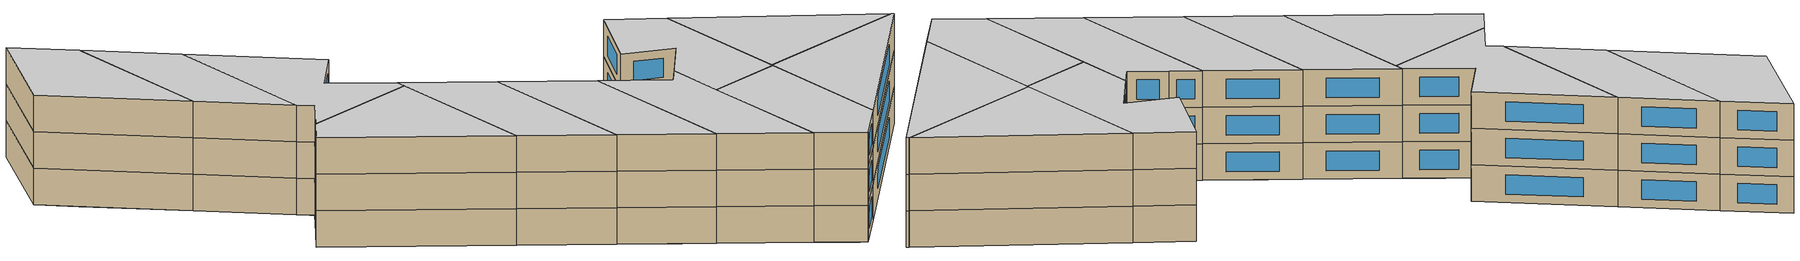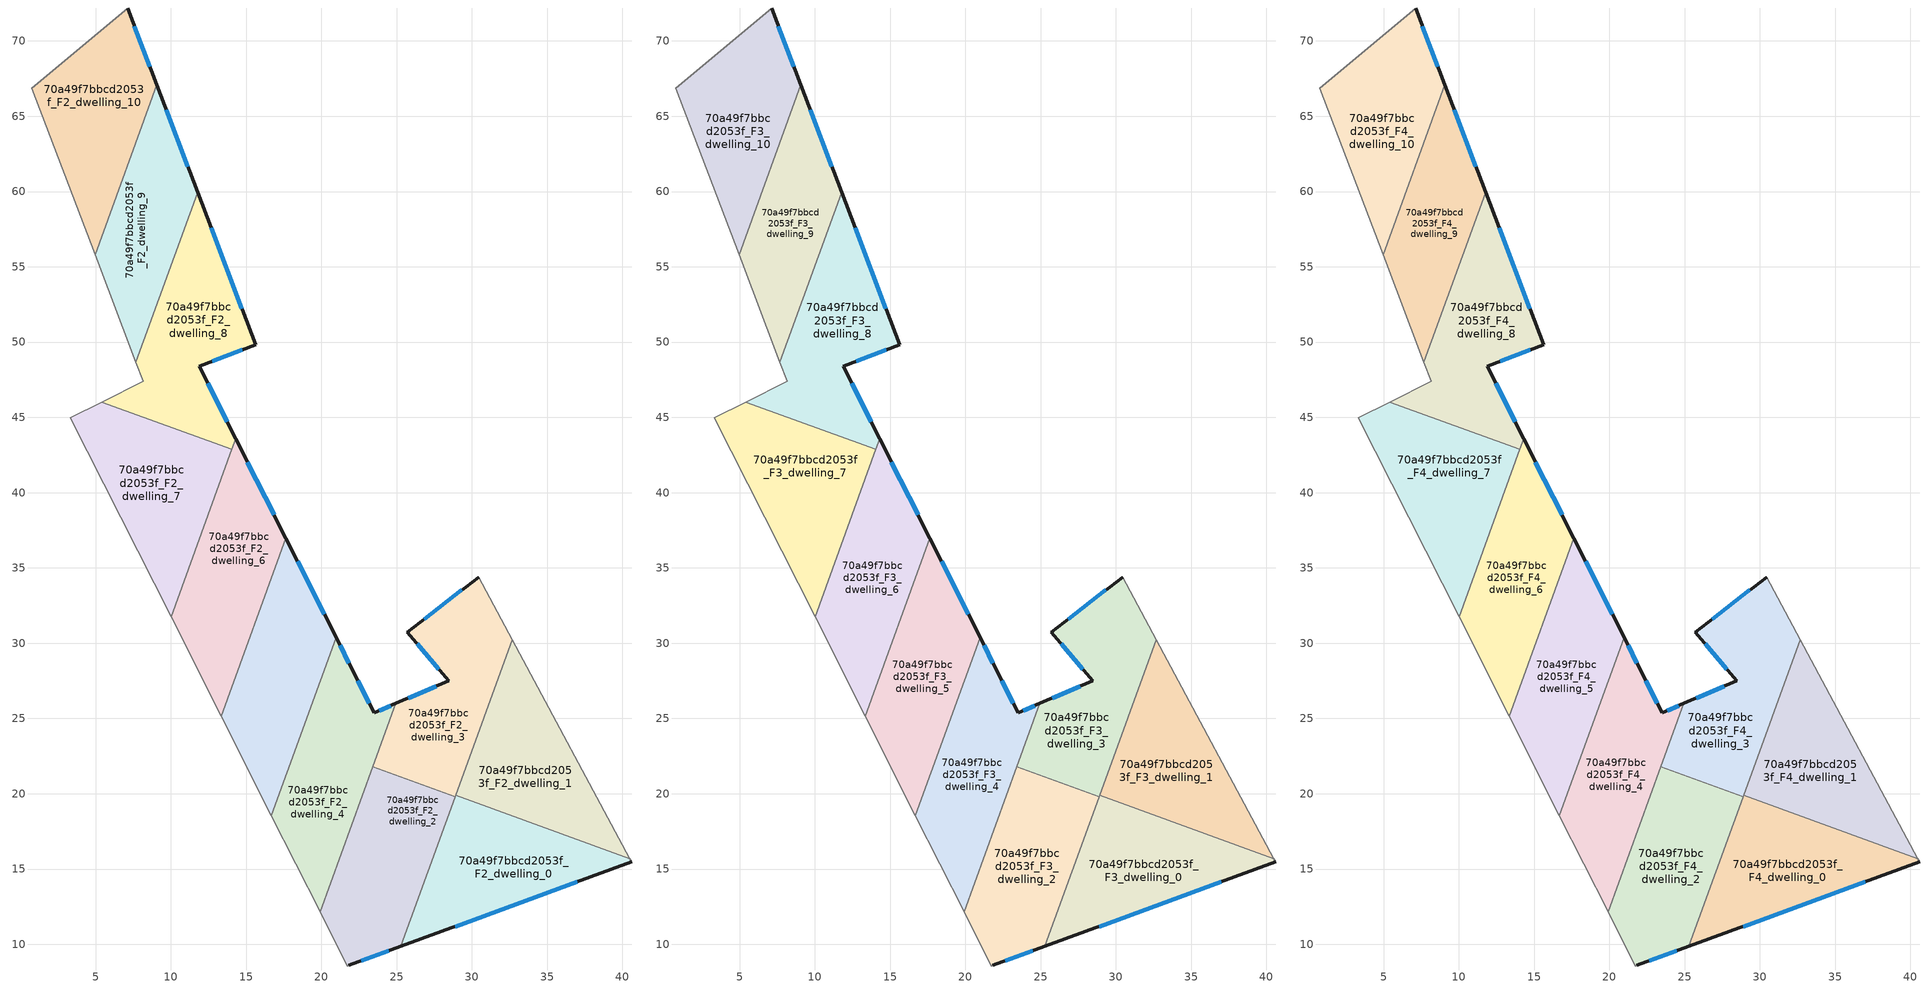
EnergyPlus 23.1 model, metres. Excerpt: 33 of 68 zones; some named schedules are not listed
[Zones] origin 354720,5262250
70a49f7bbcd2053f_F2_dwelling_0
 floor to 70a49f7bbcd2053f_F1_dwelling_0 (EU_floor_Construction): 40.5,15.69 40.61,15.47 27.36,10.62 29.48,19.61 30.15,19.45 z6
 floor to 70a49f7bbcd2053f_F1_dwelling_2 (EU_floor_Construction): 29.5,19.69 27.36,10.62 25.28,9.86 28.89,19.8 28.92,19.9 z6
 floor to 70a49f7bbcd2053f_F1_dwelling_1 (EU_floor_Construction): 30.15,19.45 29.48,19.61 29.5,19.69 z6
 wall outside (EU_wall_Construction): 25.28,9.86 40.61,15.47 z6:9
 wall adiabatic (EU_wall_Construction): 40.61,15.47 40.5,15.69 z6:9
 wall to 70a49f7bbcd2053f_F2_dwelling_1 (EU_wall_Construction): 40.5,15.69 28.92,19.9 z6:9
 wall to 70a49f7bbcd2053f_F2_dwelling_2 (EU_wall_Construction): 28.89,19.8 25.28,9.86 z6:9
 wall to 70a49f7bbcd2053f_F2_dwelling_3 (EU_wall_Construction): 28.92,19.9 28.89,19.8 z6:9
 window (EU_Window_Construction): 28.88,11.17 37.01,14.15 z6.7:8.3
70a49f7bbcd2053f_F2_dwelling_1
 floor to 70a49f7bbcd2053f_F1_dwelling_1 (EU_floor_Construction): 32.68,30.24 39.68,17.2 30.15,19.45 29.5,19.69 30.7,24.79 z6
 floor to 70a49f7bbcd2053f_F1_dwelling_0 (EU_floor_Construction): 39.68,17.2 40.5,15.69 30.15,19.45 z6
 floor to 70a49f7bbcd2053f_F1_dwelling_3 (EU_floor_Construction): 30.7,24.79 29.62,20.2 29.08,20.33 z6
 floor to 70a49f7bbcd2053f_F1_dwelling_2 (EU_floor_Construction): 29.62,20.2 29.5,19.69 28.92,19.9 29.08,20.33 z6
 wall adiabatic (EU_wall_Construction): 40.5,15.69 32.68,30.24 z6:9
 wall to 70a49f7bbcd2053f_F2_dwelling_3 (EU_wall_Construction): 32.68,30.24 28.92,19.9 z6:9
70a49f7bbcd2053f_F2_dwelling_10
 floor to 70a49f7bbcd2053f_F1_dwelling_11 (EU_floor_Construction): 7.13,72.19 9.07,67.1 7.39,62.48 1.95,63.76 0.77,66.87 z6
 floor to 70a49f7bbcd2053f_F1_dwelling_10 (EU_floor_Construction): 7.39,62.48 4.97,55.8 1.95,63.76 z6
 wall outside (EU_wall_Construction): 9.07,67.1 7.13,72.19 z6:9
 wall to 70a49f7bbcd2053f_F2_dwelling_9 (EU_wall_Construction): 4.97,55.8 9.07,67.1 z6:9
 wall adiabatic (EU_wall_Construction): 7.13,72.19 0.77,66.87 4.97,55.8 z6:9
 window (EU_Window_Construction): 8.61,68.29 7.59,71 z6.7:8.3
70a49f7bbcd2053f_F2_dwelling_2
 floor to 70a49f7bbcd2053f_F1_dwelling_2 (EU_floor_Construction): 28.89,19.8 25.28,9.86 21.83,8.59 21.73,8.56 21.46,9.08 24.38,21.44 24.39,21.44 z6
 floor to 70a49f7bbcd2053f_F1_dwelling_4 (EU_floor_Construction): 24.29,21.09 21.46,9.08 19.91,12.15 23.25,21.33 z6
 floor to 70a49f7bbcd2053f_F1_dwelling_5 (EU_floor_Construction): 24.38,21.44 24.29,21.09 23.25,21.33 23.41,21.79 z6
 wall outside (EU_wall_Construction): 21.83,8.59 25.28,9.86 z6:9
 wall adiabatic (EU_wall_Construction): 19.91,12.15 21.73,8.56 21.83,8.59 z6:9
 wall to 70a49f7bbcd2053f_F2_dwelling_3 (EU_wall_Construction): 28.89,19.8 23.41,21.79 z6:9
 wall to 70a49f7bbcd2053f_F2_dwelling_4 (EU_wall_Construction): 23.41,21.79 19.91,12.15 z6:9
 window (EU_Window_Construction): 22.64,8.89 24.47,9.56 z6.7:8.3
70a49f7bbcd2053f_F2_dwelling_3
 floor to 70a49f7bbcd2053f_F1_dwelling_3 (EU_floor_Construction): 30.45,34.39 32.2,31.14 30.7,24.79 29.08,20.33 24.39,21.44 24.38,21.44 25.51,26.24 28.45,27.5 25.72,30.73 z6
 floor to 70a49f7bbcd2053f_F1_dwelling_5 (EU_floor_Construction): 25.51,26.24 24.38,21.44 23.41,21.79 24.94,25.99 z6
 floor to 70a49f7bbcd2053f_F1_dwelling_2 (EU_floor_Construction): 29.08,20.33 28.92,19.9 28.89,19.8 24.39,21.44 z6
 floor adiabatic (EU_floor_Construction): 32.2,31.14 32.68,30.24 28.89,19.8 28.92,19.9 30.7,24.79 z6
 wall outside (EU_wall_Construction): 30.45,34.39 25.72,30.73 28.45,27.5 24.94,25.99 z6:9
 wall adiabatic (EU_wall_Construction): 32.68,30.24 30.45,34.39 z6:9
 wall to 70a49f7bbcd2053f_F2_dwelling_4 (EU_wall_Construction): 24.94,25.99 23.42,21.79 z6:9
 window (EU_Window_Construction): 27.62,27.15 25.76,26.35 / 26.36,29.97 27.81,28.26 / 29.34,33.53 26.83,31.59 z6.7:8.3
70a49f7bbcd2053f_F2_dwelling_4
 floor to 70a49f7bbcd2053f_F1_dwelling_4 (EU_floor_Construction): 23.25,21.33 19.91,12.15 16.68,18.55 18.13,22.54 z6
 floor to 70a49f7bbcd2053f_F1_dwelling_5 (EU_floor_Construction): 22.1,28.16 23.5,25.37 24.94,25.99 23.25,21.33 18.13,22.54 20.98,30.38 z6
 wall outside (EU_wall_Construction): 24.94,25.99 23.5,25.37 22.1,28.16 20.98,30.38 z6:9
 wall to 70a49f7bbcd2053f_F2_dwelling_5 (EU_wall_Construction): 20.98,30.38 16.68,18.55 z6:9
 wall adiabatic (EU_wall_Construction): 16.68,18.55 19.91,12.15 z6:9
 window (EU_Window_Construction): 21.83,28.68 21.24,29.86 / 23.17,26.03 22.42,27.51 / 24.6,25.85 23.84,25.52 z6.7:8.3
70a49f7bbcd2053f_F2_dwelling_5
 floor to 70a49f7bbcd2053f_F1_dwelling_5 (EU_floor_Construction): 18.8,34.7 20.98,30.38 18.13,22.54 16.05,23.03 z6
 floor to 70a49f7bbcd2053f_F1_dwelling_6 (EU_floor_Construction): 18.31,32.65 15.53,20.83 13.35,25.15 16.25,33.14 z6
 floor to 70a49f7bbcd2053f_F1_dwelling_4 (EU_floor_Construction): 18.13,22.54 16.68,18.55 15.53,20.83 16.05,23.03 z6
 floor to 70a49f7bbcd2053f_F1_dwelling_7 (EU_floor_Construction): 17.64,36.98 18.8,34.7 18.31,32.65 16.25,33.14 z6
 wall outside (EU_wall_Construction): 20.98,30.38 17.64,36.98 z6:9
 wall adiabatic (EU_wall_Construction): 13.35,25.15 16.68,18.55 z6:9
 wall to 70a49f7bbcd2053f_F2_dwelling_6 (EU_wall_Construction): 17.64,36.98 13.35,25.15 z6:9
 window (EU_Window_Construction): 20.19,31.93 18.43,35.43 z6.7:8.3
70a49f7bbcd2053f_F2_dwelling_6
 floor to 70a49f7bbcd2053f_F1_dwelling_6 (EU_floor_Construction): 16.25,33.14 13.35,25.15 10.01,31.74 10.97,34.38 z6
 floor to 70a49f7bbcd2053f_F1_dwelling_7 (EU_floor_Construction): 14.31,43.58 17.64,36.98 16.25,33.14 10.97,34.38 z6
 wall outside (EU_wall_Construction): 17.64,36.98 14.31,43.58 z6:9
 wall adiabatic (EU_wall_Construction): 10.01,31.74 13.35,25.15 z6:9
 wall to 70a49f7bbcd2053f_F2_dwelling_7 (EU_wall_Construction): 14.06,42.88 10.01,31.74 z6:9
 wall to 70a49f7bbcd2053f_F2_dwelling_8 (EU_wall_Construction): 14.31,43.58 14.06,42.88 z6:9
 window (EU_Window_Construction): 16.86,38.53 15.09,42.03 z6.7:8.3
70a49f7bbcd2053f_F2_dwelling_7
 floor to 70a49f7bbcd2053f_F1_dwelling_7 (EU_floor_Construction): 14.06,42.88 10.97,34.38 10.09,34.59 12.2,43.55 z6
 floor to 70a49f7bbcd2053f_F1_dwelling_8 (EU_floor_Construction): 12.2,43.55 9.61,32.55 3.33,44.98 5.41,46.02 z6
 floor to 70a49f7bbcd2053f_F1_dwelling_6 (EU_floor_Construction): 10.97,34.38 10.01,31.74 9.61,32.55 10.09,34.59 z6
 wall adiabatic (EU_wall_Construction): 5.41,46.02 3.33,44.98 10.01,31.74 z6:9
 wall to 70a49f7bbcd2053f_F2_dwelling_8 (EU_wall_Construction): 14.06,42.88 5.41,46.02 z6:9
70a49f7bbcd2053f_F2_dwelling_8
 floor to 70a49f7bbcd2053f_F1_dwelling_8 (EU_floor_Construction): 12.73,45.8 12.2,43.55 5.41,46.02 8.16,47.39 8.37,46.83 z6
 floor to 70a49f7bbcd2053f_F1_dwelling_9 (EU_floor_Construction): 11.78,59.97 15.63,49.82 11.88,48.4 12.88,46.42 12.73,45.8 8.37,46.83 7.67,48.67 z6
 floor to 70a49f7bbcd2053f_F1_dwelling_7 (EU_floor_Construction): 12.88,46.42 14.31,43.58 14.06,42.88 12.2,43.55 z6
 wall outside (EU_wall_Construction): 14.31,43.58 11.88,48.4 15.63,49.82 11.78,59.97 z6:9
 wall adiabatic (EU_wall_Construction): 7.67,48.67 8.16,47.39 5.41,46.02 z6:9
 wall to 70a49f7bbcd2053f_F2_dwelling_9 (EU_wall_Construction): 11.78,59.97 7.67,48.67 z6:9
 window (EU_Window_Construction): 12.76,48.73 14.75,49.49 / 13.74,44.71 12.45,47.27 / 14.73,52.2 12.68,57.58 z6.7:8.3
70a49f7bbcd2053f_F2_dwelling_9
 floor to 70a49f7bbcd2053f_F1_dwelling_10 (EU_floor_Construction): 10.5,61.75 7.52,49.08 4.97,55.8 7.39,62.48 z6
 floor to 70a49f7bbcd2053f_F1_dwelling_11 (EU_floor_Construction): 9.07,67.1 10.73,62.72 10.5,61.75 7.39,62.48 z6
 floor to 70a49f7bbcd2053f_F1_dwelling_9 (EU_floor_Construction): 10.73,62.72 11.78,59.97 7.67,48.67 7.52,49.08 z6
 wall outside (EU_wall_Construction): 11.78,59.97 9.07,67.1 z6:9
 wall adiabatic (EU_wall_Construction): 4.97,55.8 7.67,48.67 z6:9
 window (EU_Window_Construction): 11.14,61.64 9.7,65.42 z6.7:8.3
70a49f7bbcd2053f_F3_dwelling_0
 floor to 70a49f7bbcd2053f_F2_dwelling_0 (EU_floor_Construction): 40.5,15.69 40.61,15.47 25.28,9.86 28.92,19.9 z9
 wall outside (EU_wall_Construction): 25.28,9.86 40.61,15.47 z9:12
 wall adiabatic (EU_wall_Construction): 40.61,15.47 40.5,15.69 z9:12
 wall to 70a49f7bbcd2053f_F3_dwelling_1 (EU_wall_Construction): 40.5,15.69 28.92,19.9 z9:12
 wall to 70a49f7bbcd2053f_F3_dwelling_2 (EU_wall_Construction): 28.89,19.8 25.28,9.86 z9:12
 wall to 70a49f7bbcd2053f_F3_dwelling_3 (EU_wall_Construction): 28.92,19.9 28.89,19.8 z9:12
 window (EU_Window_Construction): 28.88,11.17 37.01,14.15 z9.7:11.3
70a49f7bbcd2053f_F3_dwelling_1
 floor to 70a49f7bbcd2053f_F2_dwelling_1 (EU_floor_Construction): 32.68,30.24 40.5,15.69 28.92,19.9 z9
 wall adiabatic (EU_wall_Construction): 40.5,15.69 32.68,30.24 z9:12
 wall to 70a49f7bbcd2053f_F3_dwelling_3 (EU_wall_Construction): 32.68,30.24 28.92,19.9 z9:12
70a49f7bbcd2053f_F3_dwelling_10
 floor to 70a49f7bbcd2053f_F2_dwelling_10 (EU_floor_Construction): 7.13,72.19 9.07,67.1 4.97,55.8 0.77,66.87 z9
 wall outside (EU_wall_Construction): 9.07,67.1 7.13,72.19 z9:12
 wall to 70a49f7bbcd2053f_F3_dwelling_9 (EU_wall_Construction): 4.97,55.8 9.07,67.1 z9:12
 wall adiabatic (EU_wall_Construction): 7.13,72.19 0.77,66.87 4.97,55.8 z9:12
 window (EU_Window_Construction): 8.61,68.29 7.59,71 z9.7:11.3
70a49f7bbcd2053f_F3_dwelling_2
 floor to 70a49f7bbcd2053f_F2_dwelling_2 (EU_floor_Construction): 28.89,19.8 25.28,9.86 21.83,8.59 21.73,8.56 19.91,12.15 23.41,21.79 z9
 wall outside (EU_wall_Construction): 21.83,8.59 25.28,9.86 z9:12
 wall adiabatic (EU_wall_Construction): 19.91,12.15 21.73,8.56 21.83,8.59 z9:12
 wall to 70a49f7bbcd2053f_F3_dwelling_3 (EU_wall_Construction): 28.89,19.8 23.41,21.79 z9:12
 wall to 70a49f7bbcd2053f_F3_dwelling_4 (EU_wall_Construction): 23.41,21.79 19.91,12.15 z9:12
 window (EU_Window_Construction): 22.64,8.89 24.47,9.56 z9.7:11.3
70a49f7bbcd2053f_F3_dwelling_3
 floor to 70a49f7bbcd2053f_F2_dwelling_3 (EU_floor_Construction): 30.45,34.39 32.68,30.24 28.89,19.8 23.41,21.79 24.94,25.99 28.45,27.5 25.72,30.73 z9
 wall outside (EU_wall_Construction): 30.45,34.39 25.72,30.73 28.45,27.5 24.94,25.99 z9:12
 wall adiabatic (EU_wall_Construction): 32.68,30.24 30.45,34.39 z9:12
 wall to 70a49f7bbcd2053f_F3_dwelling_4 (EU_wall_Construction): 24.94,25.99 23.42,21.79 z9:12
 window (EU_Window_Construction): 27.62,27.15 25.76,26.35 / 26.36,29.97 27.81,28.26 / 29.34,33.53 26.83,31.59 z9.7:11.3
70a49f7bbcd2053f_F3_dwelling_4
 floor to 70a49f7bbcd2053f_F2_dwelling_4 (EU_floor_Construction): 22.1,28.16 23.5,25.37 24.94,25.99 19.91,12.15 16.68,18.55 20.98,30.38 z9
 wall outside (EU_wall_Construction): 24.94,25.99 23.5,25.37 22.1,28.16 20.98,30.38 z9:12
 wall to 70a49f7bbcd2053f_F3_dwelling_5 (EU_wall_Construction): 20.98,30.38 16.68,18.55 z9:12
 wall adiabatic (EU_wall_Construction): 16.68,18.55 19.91,12.15 z9:12
 window (EU_Window_Construction): 21.83,28.68 21.24,29.86 / 23.17,26.03 22.42,27.51 / 24.6,25.85 23.84,25.52 z9.7:11.3
70a49f7bbcd2053f_F3_dwelling_5
 floor to 70a49f7bbcd2053f_F2_dwelling_5 (EU_floor_Construction): 17.64,36.98 20.98,30.38 16.68,18.55 13.35,25.15 z9
 wall outside (EU_wall_Construction): 20.98,30.38 17.64,36.98 z9:12
 wall adiabatic (EU_wall_Construction): 13.35,25.15 16.68,18.55 z9:12
 wall to 70a49f7bbcd2053f_F3_dwelling_6 (EU_wall_Construction): 17.64,36.98 13.35,25.15 z9:12
 window (EU_Window_Construction): 20.19,31.93 18.43,35.43 z9.7:11.3
70a49f7bbcd2053f_F3_dwelling_6
 floor to 70a49f7bbcd2053f_F2_dwelling_6 (EU_floor_Construction): 14.31,43.58 17.64,36.98 13.35,25.15 10.01,31.74 z9
 wall outside (EU_wall_Construction): 17.64,36.98 14.31,43.58 z9:12
 wall adiabatic (EU_wall_Construction): 10.01,31.74 13.35,25.15 z9:12
 wall to 70a49f7bbcd2053f_F3_dwelling_7 (EU_wall_Construction): 14.06,42.88 10.01,31.74 z9:12
 wall to 70a49f7bbcd2053f_F3_dwelling_8 (EU_wall_Construction): 14.31,43.58 14.06,42.88 z9:12
 window (EU_Window_Construction): 16.86,38.53 15.09,42.03 z9.7:11.3
70a49f7bbcd2053f_F3_dwelling_7
 floor to 70a49f7bbcd2053f_F2_dwelling_7 (EU_floor_Construction): 14.06,42.88 10.01,31.74 3.33,44.98 5.41,46.02 z9
 wall adiabatic (EU_wall_Construction): 5.41,46.02 3.33,44.98 10.01,31.74 z9:12
 wall to 70a49f7bbcd2053f_F3_dwelling_8 (EU_wall_Construction): 14.06,42.88 5.41,46.02 z9:12
70a49f7bbcd2053f_F3_dwelling_8
 floor to 70a49f7bbcd2053f_F2_dwelling_8 (EU_floor_Construction): 11.78,59.97 15.63,49.82 11.88,48.4 14.31,43.58 14.06,42.88 5.41,46.02 8.16,47.39 7.67,48.67 z9
 wall outside (EU_wall_Construction): 14.31,43.58 11.88,48.4 15.63,49.82 11.78,59.97 z9:12
 wall adiabatic (EU_wall_Construction): 7.67,48.67 8.16,47.39 5.41,46.02 z9:12
 wall to 70a49f7bbcd2053f_F3_dwelling_9 (EU_wall_Construction): 11.78,59.97 7.67,48.67 z9:12
 window (EU_Window_Construction): 12.76,48.73 14.75,49.49 / 13.74,44.71 12.45,47.27 / 14.73,52.2 12.68,57.58 z9.7:11.3
70a49f7bbcd2053f_F3_dwelling_9
 floor to 70a49f7bbcd2053f_F2_dwelling_9 (EU_floor_Construction): 9.07,67.1 11.78,59.97 7.67,48.67 4.97,55.8 z9
 wall outside (EU_wall_Construction): 11.78,59.97 9.07,67.1 z9:12
 wall adiabatic (EU_wall_Construction): 4.97,55.8 7.67,48.67 z9:12
 window (EU_Window_Construction): 11.14,61.64 9.7,65.42 z9.7:11.3
70a49f7bbcd2053f_F4_dwelling_0
 floor to 70a49f7bbcd2053f_F3_dwelling_0 (EU_floor_Construction): 40.5,15.69 40.61,15.47 25.28,9.86 28.92,19.9 z12
 wall outside (EU_wall_Construction): 25.28,9.86 40.61,15.47 z12:15
 wall adiabatic (EU_wall_Construction): 40.61,15.47 40.5,15.69 z12:15
 wall to 70a49f7bbcd2053f_F4_dwelling_1 (EU_wall_Construction): 40.5,15.69 28.92,19.9 z12:15
 wall to 70a49f7bbcd2053f_F4_dwelling_2 (EU_wall_Construction): 28.89,19.8 25.28,9.86 z12:15
 wall to 70a49f7bbcd2053f_F4_dwelling_3 (EU_wall_Construction): 28.92,19.9 28.89,19.8 z12:15
 window (EU_Window_Construction): 28.88,11.17 37.01,14.15 z12.7:14.3
 ceiling to 70a49f7bbcd2053f_F5_dwelling_0 (EU_floor_Construction): 40.61,15.47 40.5,15.69 28.92,19.9 25.28,9.86 z15
70a49f7bbcd2053f_F4_dwelling_1
 floor to 70a49f7bbcd2053f_F3_dwelling_1 (EU_floor_Construction): 32.68,30.24 40.5,15.69 28.92,19.9 z12
 wall adiabatic (EU_wall_Construction): 40.5,15.69 32.68,30.24 z12:15
 wall to 70a49f7bbcd2053f_F4_dwelling_3 (EU_wall_Construction): 32.68,30.24 28.92,19.9 z12:15
 ceiling to 70a49f7bbcd2053f_F5_dwelling_1 (EU_floor_Construction): 40.5,15.69 32.68,30.24 28.92,19.9 z15
70a49f7bbcd2053f_F4_dwelling_10
 floor to 70a49f7bbcd2053f_F3_dwelling_10 (EU_floor_Construction): 7.13,72.19 9.07,67.1 4.97,55.8 0.77,66.87 z12
 wall outside (EU_wall_Construction): 9.07,67.1 7.13,72.19 z12:15
 wall to 70a49f7bbcd2053f_F4_dwelling_9 (EU_wall_Construction): 4.97,55.8 9.07,67.1 z12:15
 wall adiabatic (EU_wall_Construction): 7.13,72.19 0.77,66.87 4.97,55.8 z12:15
 window (EU_Window_Construction): 8.61,68.29 7.59,71 z12.7:14.3
 ceiling to 70a49f7bbcd2053f_F5_dwelling_10 (EU_floor_Construction): 4.97,55.8 9.07,67.1 7.13,72.19 0.77,66.87 z15
70a49f7bbcd2053f_F4_dwelling_2
 floor to 70a49f7bbcd2053f_F3_dwelling_2 (EU_floor_Construction): 28.89,19.8 25.28,9.86 21.83,8.59 21.73,8.56 19.91,12.15 23.41,21.79 z12
 wall outside (EU_wall_Construction): 21.83,8.59 25.28,9.86 z12:15
 wall adiabatic (EU_wall_Construction): 19.91,12.15 21.73,8.56 21.83,8.59 z12:15
 wall to 70a49f7bbcd2053f_F4_dwelling_3 (EU_wall_Construction): 28.89,19.8 23.41,21.79 z12:15
 wall to 70a49f7bbcd2053f_F4_dwelling_4 (EU_wall_Construction): 23.41,21.79 19.91,12.15 z12:15
 window (EU_Window_Construction): 22.64,8.89 24.47,9.56 z12.7:14.3
 ceiling to 70a49f7bbcd2053f_F5_dwelling_2 (EU_floor_Construction): 25.28,9.86 28.89,19.8 23.41,21.79 19.91,12.15 21.73,8.56 21.83,8.59 z15
70a49f7bbcd2053f_F4_dwelling_3
 floor to 70a49f7bbcd2053f_F3_dwelling_3 (EU_floor_Construction): 30.45,34.39 32.68,30.24 28.89,19.8 23.41,21.79 24.94,25.99 28.45,27.5 25.72,30.73 z12
 wall outside (EU_wall_Construction): 30.45,34.39 25.72,30.73 28.45,27.5 24.94,25.99 z12:15
 wall adiabatic (EU_wall_Construction): 32.68,30.24 30.45,34.39 z12:15
 wall to 70a49f7bbcd2053f_F4_dwelling_4 (EU_wall_Construction): 24.94,25.99 23.42,21.79 z12:15
 window (EU_Window_Construction): 27.62,27.15 25.76,26.35 / 26.36,29.97 27.81,28.26 / 29.34,33.53 26.83,31.59 z12.7:14.3
 ceiling to 70a49f7bbcd2053f_F5_dwelling_3 (EU_floor_Construction): 28.89,19.8 32.68,30.24 30.45,34.39 25.72,30.73 28.45,27.5 24.94,25.99 23.41,21.79 z15
70a49f7bbcd2053f_F4_dwelling_4
 floor to 70a49f7bbcd2053f_F3_dwelling_4 (EU_floor_Construction): 22.1,28.16 23.5,25.37 24.94,25.99 19.91,12.15 16.68,18.55 20.98,30.38 z12
 wall outside (EU_wall_Construction): 24.94,25.99 23.5,25.37 22.1,28.16 20.98,30.38 z12:15
 wall to 70a49f7bbcd2053f_F4_dwelling_5 (EU_wall_Construction): 20.98,30.38 16.68,18.55 z12:15
 wall adiabatic (EU_wall_Construction): 16.68,18.55 19.91,12.15 z12:15
 window (EU_Window_Construction): 21.83,28.68 21.24,29.86 / 23.17,26.03 22.42,27.51 / 24.6,25.85 23.84,25.52 z12.7:14.3
 ceiling to 70a49f7bbcd2053f_F5_dwelling_4 (EU_floor_Construction): 19.91,12.15 24.94,25.99 23.5,25.37 22.1,28.16 20.98,30.38 16.68,18.55 z15
70a49f7bbcd2053f_F4_dwelling_5
 floor to 70a49f7bbcd2053f_F3_dwelling_5 (EU_floor_Construction): 17.64,36.98 20.98,30.38 16.68,18.55 13.35,25.15 z12
 wall outside (EU_wall_Construction): 20.98,30.38 17.64,36.98 z12:15
 wall adiabatic (EU_wall_Construction): 13.35,25.15 16.68,18.55 z12:15
 wall to 70a49f7bbcd2053f_F4_dwelling_6 (EU_wall_Construction): 17.64,36.98 13.35,25.15 z12:15
 window (EU_Window_Construction): 20.19,31.93 18.43,35.43 z12.7:14.3
 ceiling to 70a49f7bbcd2053f_F5_dwelling_5 (EU_floor_Construction): 16.68,18.55 20.98,30.38 17.64,36.98 13.35,25.15 z15
70a49f7bbcd2053f_F4_dwelling_6
 floor to 70a49f7bbcd2053f_F3_dwelling_6 (EU_floor_Construction): 14.31,43.58 17.64,36.98 13.35,25.15 10.01,31.74 z12
 wall outside (EU_wall_Construction): 17.64,36.98 14.31,43.58 z12:15
 wall adiabatic (EU_wall_Construction): 10.01,31.74 13.35,25.15 z12:15
 wall to 70a49f7bbcd2053f_F4_dwelling_7 (EU_wall_Construction): 14.06,42.88 10.01,31.74 z12:15
 wall to 70a49f7bbcd2053f_F4_dwelling_8 (EU_wall_Construction): 14.31,43.58 14.06,42.88 z12:15
 window (EU_Window_Construction): 16.86,38.53 15.09,42.03 z12.7:14.3
 ceiling to 70a49f7bbcd2053f_F5_dwelling_6 (EU_floor_Construction): 13.35,25.15 17.64,36.98 14.31,43.58 10.01,31.74 z15
70a49f7bbcd2053f_F4_dwelling_7
 floor to 70a49f7bbcd2053f_F3_dwelling_7 (EU_floor_Construction): 14.06,42.88 10.01,31.74 3.33,44.98 5.41,46.02 z12
 wall adiabatic (EU_wall_Construction): 5.41,46.02 3.33,44.98 10.01,31.74 z12:15
 wall to 70a49f7bbcd2053f_F4_dwelling_8 (EU_wall_Construction): 14.06,42.88 5.41,46.02 z12:15
 ceiling to 70a49f7bbcd2053f_F5_dwelling_7 (EU_floor_Construction): 10.01,31.74 14.06,42.88 5.41,46.02 3.33,44.98 z15
70a49f7bbcd2053f_F4_dwelling_8
 floor to 70a49f7bbcd2053f_F3_dwelling_8 (EU_floor_Construction): 11.78,59.97 15.63,49.82 11.88,48.4 14.31,43.58 14.06,42.88 5.41,46.02 8.16,47.39 7.67,48.67 z12
 wall outside (EU_wall_Construction): 14.31,43.58 11.88,48.4 15.63,49.82 11.78,59.97 z12:15
 wall adiabatic (EU_wall_Construction): 7.67,48.67 8.16,47.39 5.41,46.02 z12:15
 wall to 70a49f7bbcd2053f_F4_dwelling_9 (EU_wall_Construction): 11.78,59.97 7.67,48.67 z12:15
 window (EU_Window_Construction): 12.76,48.73 14.75,49.49 / 13.74,44.71 12.45,47.27 / 14.73,52.2 12.68,57.58 z12.7:14.3
 ceiling to 70a49f7bbcd2053f_F5_dwelling_8 (EU_floor_Construction): 14.31,43.58 11.88,48.4 15.63,49.82 11.78,59.97 7.67,48.67 8.16,47.39 5.41,46.02 14.06,42.88 z15
70a49f7bbcd2053f_F4_dwelling_9
 floor to 70a49f7bbcd2053f_F3_dwelling_9 (EU_floor_Construction): 9.07,67.1 11.78,59.97 7.67,48.67 4.97,55.8 z12
 wall outside (EU_wall_Construction): 11.78,59.97 9.07,67.1 z12:15
 wall adiabatic (EU_wall_Construction): 4.97,55.8 7.67,48.67 z12:15
 window (EU_Window_Construction): 11.14,61.64 9.7,65.42 z12.7:14.3
 ceiling to 70a49f7bbcd2053f_F5_dwelling_9 (EU_floor_Construction): 7.67,48.67 11.78,59.97 9.07,67.1 4.97,55.8 z15
[Building]
EU S2 Campaign: North Axis=0; Terrain=City; Solar Distribution=FullExterior
[Site:Location]
Budapest.Ferenc.Liszt.Intl.AP: Latitude=47.437; Longitude=19.256; Time Zone=1; Elevation=185
[SizingPeriod:WeatherFileDays]
AnnualSizingPeriod: Begin Month=1; Begin Day of Month=1; End Month=12; End Day of Month=31; Day of Week for Start Day=Monday; Use Weather File Daylight Saving Period=No; Use Weather File Rain and Snow Indicators=No
[MATERIAL]
EU_InternalMass_Material: Roughness=MediumRough; Thickness=0.1; Conductivity=1; Density=1800; Specific Heat=900; Thermal Absorptance=0.9; Solar Absorptance=0.7; Visible Absorptance=0.7
[MATERIAL:NOMASS] Roughness=MediumRough; Thermal Absorptance=0.9; Solar Absorptance=0.7; Visible Absorptance=0.7
Name | Thermal Resistance
EU_wall_NoMass | 0.832559
EU_floor_NoMass | 0.872794
[WINDOWMATERIAL:SIMPLEGLAZINGSYSTEM]
EU_Window_SimpleGlazing: UFactor=2.79869; Solar Heat Gain Coefficient=0.75; Visible Transmittance=0.75
[CONSTRUCTION]
EU_wall_Construction: EU_wall_NoMass
EU_floor_Construction: EU_floor_NoMass
EU_Window_Construction: EU_Window_SimpleGlazing
EU_InternalMass_Construction: EU_InternalMass_Material
[ZONE] Type=1; Multiplier=1; Ceiling Height=autocalculate; Floor Area=autocalculate; Part of Total Floor Area=Yes
Name | Volume
70a49f7bbcd2053f_F2_dwelling_0; 70a49f7bbcd2053f_F3_dwelling_0; 70a49f7bbcd2053f_F4_dwelling_0 | 203.385
70a49f7bbcd2053f_F2_dwelling_1; 70a49f7bbcd2053f_F3_dwelling_1; 70a49f7bbcd2053f_F4_dwelling_1 | 203.365
70a49f7bbcd2053f_F2_dwelling_10; 70a49f7bbcd2053f_F3_dwelling_10; 70a49f7bbcd2053f_F4_dwelling_10 | 203.377
70a49f7bbcd2053f_F2_dwelling_2; 70a49f7bbcd2053f_F3_dwelling_2; 70a49f7bbcd2053f_F4_dwelling_2 | 204.667
70a49f7bbcd2053f_F2_dwelling_3; 70a49f7bbcd2053f_F3_dwelling_3; 70a49f7bbcd2053f_F4_dwelling_3 | 204.658
70a49f7bbcd2053f_F2_dwelling_4; 70a49f7bbcd2053f_F3_dwelling_4; 70a49f7bbcd2053f_F4_dwelling_4 | 200.801
70a49f7bbcd2053f_F2_dwelling_5; 70a49f7bbcd2053f_F3_dwelling_5; 70a49f7bbcd2053f_F4_dwelling_5 | 203.381
70a49f7bbcd2053f_F2_dwelling_6; 70a49f7bbcd2053f_F3_dwelling_6; 70a49f7bbcd2053f_F4_dwelling_6 | 203.373
70a49f7bbcd2053f_F2_dwelling_7; 70a49f7bbcd2053f_F3_dwelling_7; 70a49f7bbcd2053f_F4_dwelling_7 | 215.297
70a49f7bbcd2053f_F2_dwelling_8; 70a49f7bbcd2053f_F3_dwelling_8; 70a49f7bbcd2053f_F4_dwelling_8 | 215.326
70a49f7bbcd2053f_F2_dwelling_9; 70a49f7bbcd2053f_F3_dwelling_9; 70a49f7bbcd2053f_F4_dwelling_9 | 179.513
[INTERNALMASS] Construction=EU_InternalMass_Construction
Name | Zone or ZoneList | Surface Area
70a49f7bbcd2053f_F2_dwelling_0_EU_InternalMass | 70a49f7bbcd2053f_F2_dwelling_0 | 67.7971
70a49f7bbcd2053f_F2_dwelling_1_EU_InternalMass | 70a49f7bbcd2053f_F2_dwelling_1 | 67.793
70a49f7bbcd2053f_F2_dwelling_2_EU_InternalMass | 70a49f7bbcd2053f_F2_dwelling_2 | 68.2222
70a49f7bbcd2053f_F2_dwelling_3_EU_InternalMass | 70a49f7bbcd2053f_F2_dwelling_3 | 68.2197
70a49f7bbcd2053f_F2_dwelling_4_EU_InternalMass | 70a49f7bbcd2053f_F2_dwelling_4 | 66.9337
70a49f7bbcd2053f_F2_dwelling_5_EU_InternalMass | 70a49f7bbcd2053f_F2_dwelling_5 | 67.7939
70a49f7bbcd2053f_F2_dwelling_6_EU_InternalMass | 70a49f7bbcd2053f_F2_dwelling_6 | 67.791
70a49f7bbcd2053f_F2_dwelling_7_EU_InternalMass | 70a49f7bbcd2053f_F2_dwelling_7 | 71.764
70a49f7bbcd2053f_F2_dwelling_8_EU_InternalMass | 70a49f7bbcd2053f_F2_dwelling_8 | 71.7756
70a49f7bbcd2053f_F2_dwelling_9_EU_InternalMass | 70a49f7bbcd2053f_F2_dwelling_9 | 59.8375
70a49f7bbcd2053f_F2_dwelling_10_EU_InternalMass | 70a49f7bbcd2053f_F2_dwelling_10 | 67.7922
70a49f7bbcd2053f_F3_dwelling_0_EU_InternalMass | 70a49f7bbcd2053f_F3_dwelling_0 | 67.7971
70a49f7bbcd2053f_F3_dwelling_1_EU_InternalMass | 70a49f7bbcd2053f_F3_dwelling_1 | 67.793
70a49f7bbcd2053f_F3_dwelling_2_EU_InternalMass | 70a49f7bbcd2053f_F3_dwelling_2 | 68.2222
70a49f7bbcd2053f_F3_dwelling_3_EU_InternalMass | 70a49f7bbcd2053f_F3_dwelling_3 | 68.2197
70a49f7bbcd2053f_F3_dwelling_4_EU_InternalMass | 70a49f7bbcd2053f_F3_dwelling_4 | 66.9337
70a49f7bbcd2053f_F3_dwelling_5_EU_InternalMass | 70a49f7bbcd2053f_F3_dwelling_5 | 67.7939
70a49f7bbcd2053f_F3_dwelling_6_EU_InternalMass | 70a49f7bbcd2053f_F3_dwelling_6 | 67.791
70a49f7bbcd2053f_F3_dwelling_7_EU_InternalMass | 70a49f7bbcd2053f_F3_dwelling_7 | 71.764
70a49f7bbcd2053f_F3_dwelling_8_EU_InternalMass | 70a49f7bbcd2053f_F3_dwelling_8 | 71.7756
70a49f7bbcd2053f_F3_dwelling_9_EU_InternalMass | 70a49f7bbcd2053f_F3_dwelling_9 | 59.8375
70a49f7bbcd2053f_F3_dwelling_10_EU_InternalMass | 70a49f7bbcd2053f_F3_dwelling_10 | 67.7922
70a49f7bbcd2053f_F4_dwelling_0_EU_InternalMass | 70a49f7bbcd2053f_F4_dwelling_0 | 67.7971
70a49f7bbcd2053f_F4_dwelling_1_EU_InternalMass | 70a49f7bbcd2053f_F4_dwelling_1 | 67.793
70a49f7bbcd2053f_F4_dwelling_2_EU_InternalMass | 70a49f7bbcd2053f_F4_dwelling_2 | 68.2222
70a49f7bbcd2053f_F4_dwelling_3_EU_InternalMass | 70a49f7bbcd2053f_F4_dwelling_3 | 68.2197
70a49f7bbcd2053f_F4_dwelling_4_EU_InternalMass | 70a49f7bbcd2053f_F4_dwelling_4 | 66.9337
70a49f7bbcd2053f_F4_dwelling_5_EU_InternalMass | 70a49f7bbcd2053f_F4_dwelling_5 | 67.7939
70a49f7bbcd2053f_F4_dwelling_6_EU_InternalMass | 70a49f7bbcd2053f_F4_dwelling_6 | 67.791
70a49f7bbcd2053f_F4_dwelling_7_EU_InternalMass | 70a49f7bbcd2053f_F4_dwelling_7 | 71.764
70a49f7bbcd2053f_F4_dwelling_8_EU_InternalMass | 70a49f7bbcd2053f_F4_dwelling_8 | 71.7756
70a49f7bbcd2053f_F4_dwelling_9_EU_InternalMass | 70a49f7bbcd2053f_F4_dwelling_9 | 59.8375
70a49f7bbcd2053f_F4_dwelling_10_EU_InternalMass | 70a49f7bbcd2053f_F4_dwelling_10 | 67.7922
[OTHEREQUIPMENT] Fuel Type=Electricity; Design Level Calculation Method=Watts/Area; Power per Zone Floor Area=1; Fraction Latent=0; Fraction Radiant=0; Fraction Lost=0; Carbon Dioxide Generation Rate=0; EndUse Subcategory=EU_Step8_InternalGains
Name | Zone or ZoneList or Space or SpaceList | Schedule
EU_Step8_InternalGain_70a49f7bbcd2053f_F2_dwelling_0_f000 | 70a49f7bbcd2053f_F2_dwelling_0 | EU_Step8_GainSchedule_70a49f7bbcd2053f_F2_dwelling_0_f000
EU_Step8_InternalGain_70a49f7bbcd2053f_F2_dwelling_1_f000 | 70a49f7bbcd2053f_F2_dwelling_1 | EU_Step8_GainSchedule_70a49f7bbcd2053f_F2_dwelling_1_f000
EU_Step8_InternalGain_70a49f7bbcd2053f_F2_dwelling_2_f000 | 70a49f7bbcd2053f_F2_dwelling_2 | EU_Step8_GainSchedule_70a49f7bbcd2053f_F2_dwelling_2_f000
EU_Step8_InternalGain_70a49f7bbcd2053f_F2_dwelling_3_f000 | 70a49f7bbcd2053f_F2_dwelling_3 | EU_Step8_GainSchedule_70a49f7bbcd2053f_F2_dwelling_3_f000
EU_Step8_InternalGain_70a49f7bbcd2053f_F2_dwelling_4_f000 | 70a49f7bbcd2053f_F2_dwelling_4 | EU_Step8_GainSchedule_70a49f7bbcd2053f_F2_dwelling_4_f000
EU_Step8_InternalGain_70a49f7bbcd2053f_F2_dwelling_5_f000 | 70a49f7bbcd2053f_F2_dwelling_5 | EU_Step8_GainSchedule_70a49f7bbcd2053f_F2_dwelling_5_f000
EU_Step8_InternalGain_70a49f7bbcd2053f_F2_dwelling_6_f000 | 70a49f7bbcd2053f_F2_dwelling_6 | EU_Step8_GainSchedule_70a49f7bbcd2053f_F2_dwelling_6_f000
EU_Step8_InternalGain_70a49f7bbcd2053f_F2_dwelling_7_f000 | 70a49f7bbcd2053f_F2_dwelling_7 | EU_Step8_GainSchedule_70a49f7bbcd2053f_F2_dwelling_7_f000
EU_Step8_InternalGain_70a49f7bbcd2053f_F2_dwelling_8_f000 | 70a49f7bbcd2053f_F2_dwelling_8 | EU_Step8_GainSchedule_70a49f7bbcd2053f_F2_dwelling_8_f000
EU_Step8_InternalGain_70a49f7bbcd2053f_F2_dwelling_9_f000 | 70a49f7bbcd2053f_F2_dwelling_9 | EU_Step8_GainSchedule_70a49f7bbcd2053f_F2_dwelling_9_f000
EU_Step8_InternalGain_70a49f7bbcd2053f_F2_dwelling_10_f000 | 70a49f7bbcd2053f_F2_dwelling_10 | EU_Step8_GainSchedule_70a49f7bbcd2053f_F2_dwelling_10_f000
EU_Step8_InternalGain_70a49f7bbcd2053f_F3_dwelling_0_f000 | 70a49f7bbcd2053f_F3_dwelling_0 | EU_Step8_GainSchedule_70a49f7bbcd2053f_F3_dwelling_0_f000
EU_Step8_InternalGain_70a49f7bbcd2053f_F3_dwelling_1_f000 | 70a49f7bbcd2053f_F3_dwelling_1 | EU_Step8_GainSchedule_70a49f7bbcd2053f_F3_dwelling_1_f000
EU_Step8_InternalGain_70a49f7bbcd2053f_F3_dwelling_2_f000 | 70a49f7bbcd2053f_F3_dwelling_2 | EU_Step8_GainSchedule_70a49f7bbcd2053f_F3_dwelling_2_f000
EU_Step8_InternalGain_70a49f7bbcd2053f_F3_dwelling_3_f000 | 70a49f7bbcd2053f_F3_dwelling_3 | EU_Step8_GainSchedule_70a49f7bbcd2053f_F3_dwelling_3_f000
EU_Step8_InternalGain_70a49f7bbcd2053f_F3_dwelling_4_f000 | 70a49f7bbcd2053f_F3_dwelling_4 | EU_Step8_GainSchedule_70a49f7bbcd2053f_F3_dwelling_4_f000
EU_Step8_InternalGain_70a49f7bbcd2053f_F3_dwelling_5_f000 | 70a49f7bbcd2053f_F3_dwelling_5 | EU_Step8_GainSchedule_70a49f7bbcd2053f_F3_dwelling_5_f000
EU_Step8_InternalGain_70a49f7bbcd2053f_F3_dwelling_6_f000 | 70a49f7bbcd2053f_F3_dwelling_6 | EU_Step8_GainSchedule_70a49f7bbcd2053f_F3_dwelling_6_f000
EU_Step8_InternalGain_70a49f7bbcd2053f_F3_dwelling_7_f000 | 70a49f7bbcd2053f_F3_dwelling_7 | EU_Step8_GainSchedule_70a49f7bbcd2053f_F3_dwelling_7_f000
EU_Step8_InternalGain_70a49f7bbcd2053f_F3_dwelling_8_f000 | 70a49f7bbcd2053f_F3_dwelling_8 | EU_Step8_GainSchedule_70a49f7bbcd2053f_F3_dwelling_8_f000
EU_Step8_InternalGain_70a49f7bbcd2053f_F3_dwelling_9_f000 | 70a49f7bbcd2053f_F3_dwelling_9 | EU_Step8_GainSchedule_70a49f7bbcd2053f_F3_dwelling_9_f000
EU_Step8_InternalGain_70a49f7bbcd2053f_F3_dwelling_10_f000 | 70a49f7bbcd2053f_F3_dwelling_10 | EU_Step8_GainSchedule_70a49f7bbcd2053f_F3_dwelling_10_f000
EU_Step8_InternalGain_70a49f7bbcd2053f_F4_dwelling_0_f000 | 70a49f7bbcd2053f_F4_dwelling_0 | EU_Step8_GainSchedule_70a49f7bbcd2053f_F4_dwelling_0_f000
EU_Step8_InternalGain_70a49f7bbcd2053f_F4_dwelling_1_f000 | 70a49f7bbcd2053f_F4_dwelling_1 | EU_Step8_GainSchedule_70a49f7bbcd2053f_F4_dwelling_1_f000
EU_Step8_InternalGain_70a49f7bbcd2053f_F4_dwelling_2_f000 | 70a49f7bbcd2053f_F4_dwelling_2 | EU_Step8_GainSchedule_70a49f7bbcd2053f_F4_dwelling_2_f000
EU_Step8_InternalGain_70a49f7bbcd2053f_F4_dwelling_3_f000 | 70a49f7bbcd2053f_F4_dwelling_3 | EU_Step8_GainSchedule_70a49f7bbcd2053f_F4_dwelling_3_f000
EU_Step8_InternalGain_70a49f7bbcd2053f_F4_dwelling_4_f000 | 70a49f7bbcd2053f_F4_dwelling_4 | EU_Step8_GainSchedule_70a49f7bbcd2053f_F4_dwelling_4_f000
EU_Step8_InternalGain_70a49f7bbcd2053f_F4_dwelling_5_f000 | 70a49f7bbcd2053f_F4_dwelling_5 | EU_Step8_GainSchedule_70a49f7bbcd2053f_F4_dwelling_5_f000
EU_Step8_InternalGain_70a49f7bbcd2053f_F4_dwelling_6_f000 | 70a49f7bbcd2053f_F4_dwelling_6 | EU_Step8_GainSchedule_70a49f7bbcd2053f_F4_dwelling_6_f000
EU_Step8_InternalGain_70a49f7bbcd2053f_F4_dwelling_7_f000 | 70a49f7bbcd2053f_F4_dwelling_7 | EU_Step8_GainSchedule_70a49f7bbcd2053f_F4_dwelling_7_f000
EU_Step8_InternalGain_70a49f7bbcd2053f_F4_dwelling_8_f000 | 70a49f7bbcd2053f_F4_dwelling_8 | EU_Step8_GainSchedule_70a49f7bbcd2053f_F4_dwelling_8_f000
EU_Step8_InternalGain_70a49f7bbcd2053f_F4_dwelling_9_f000 | 70a49f7bbcd2053f_F4_dwelling_9 | EU_Step8_GainSchedule_70a49f7bbcd2053f_F4_dwelling_9_f000
EU_Step8_InternalGain_70a49f7bbcd2053f_F4_dwelling_10_f000 | 70a49f7bbcd2053f_F4_dwelling_10 | EU_Step8_GainSchedule_70a49f7bbcd2053f_F4_dwelling_10_f000
[ZONEVENTILATION:DESIGNFLOWRATE] Schedule=EU_AlwaysOn; Design Flow Rate Calculation Method=AirChanges/Hour; Air Changes per Hour=0.475469; Ventilation Type=Natural; Fan Pressure Rise=0; Fan Total Efficiency=1; Constant Term Coefficient=1; Temperature Term Coefficient=0; Velocity Term Coefficient=0; Velocity Squared Term Coefficient=0; Minimum Indoor Temperature=-100; Maximum Indoor Temperature=100; Delta Temperature=-100; Minimum Outdoor Temperature=-100; Maximum Outdoor Temperature=100; Maximum Wind Speed=40
Name | Zone or ZoneList or Space or SpaceList
EU_ConstantAir_70a49f7bbcd2053f_F2_dwelling_0 | 70a49f7bbcd2053f_F2_dwelling_0
EU_ConstantAir_70a49f7bbcd2053f_F2_dwelling_1 | 70a49f7bbcd2053f_F2_dwelling_1
EU_ConstantAir_70a49f7bbcd2053f_F2_dwelling_2 | 70a49f7bbcd2053f_F2_dwelling_2
EU_ConstantAir_70a49f7bbcd2053f_F2_dwelling_3 | 70a49f7bbcd2053f_F2_dwelling_3
EU_ConstantAir_70a49f7bbcd2053f_F2_dwelling_4 | 70a49f7bbcd2053f_F2_dwelling_4
EU_ConstantAir_70a49f7bbcd2053f_F2_dwelling_5 | 70a49f7bbcd2053f_F2_dwelling_5
EU_ConstantAir_70a49f7bbcd2053f_F2_dwelling_6 | 70a49f7bbcd2053f_F2_dwelling_6
EU_ConstantAir_70a49f7bbcd2053f_F2_dwelling_7 | 70a49f7bbcd2053f_F2_dwelling_7
EU_ConstantAir_70a49f7bbcd2053f_F2_dwelling_8 | 70a49f7bbcd2053f_F2_dwelling_8
EU_ConstantAir_70a49f7bbcd2053f_F2_dwelling_9 | 70a49f7bbcd2053f_F2_dwelling_9
EU_ConstantAir_70a49f7bbcd2053f_F2_dwelling_10 | 70a49f7bbcd2053f_F2_dwelling_10
EU_ConstantAir_70a49f7bbcd2053f_F3_dwelling_0 | 70a49f7bbcd2053f_F3_dwelling_0
EU_ConstantAir_70a49f7bbcd2053f_F3_dwelling_1 | 70a49f7bbcd2053f_F3_dwelling_1
EU_ConstantAir_70a49f7bbcd2053f_F3_dwelling_2 | 70a49f7bbcd2053f_F3_dwelling_2
EU_ConstantAir_70a49f7bbcd2053f_F3_dwelling_3 | 70a49f7bbcd2053f_F3_dwelling_3
EU_ConstantAir_70a49f7bbcd2053f_F3_dwelling_4 | 70a49f7bbcd2053f_F3_dwelling_4
EU_ConstantAir_70a49f7bbcd2053f_F3_dwelling_5 | 70a49f7bbcd2053f_F3_dwelling_5
EU_ConstantAir_70a49f7bbcd2053f_F3_dwelling_6 | 70a49f7bbcd2053f_F3_dwelling_6
EU_ConstantAir_70a49f7bbcd2053f_F3_dwelling_7 | 70a49f7bbcd2053f_F3_dwelling_7
EU_ConstantAir_70a49f7bbcd2053f_F3_dwelling_8 | 70a49f7bbcd2053f_F3_dwelling_8
EU_ConstantAir_70a49f7bbcd2053f_F3_dwelling_9 | 70a49f7bbcd2053f_F3_dwelling_9
EU_ConstantAir_70a49f7bbcd2053f_F3_dwelling_10 | 70a49f7bbcd2053f_F3_dwelling_10
EU_ConstantAir_70a49f7bbcd2053f_F4_dwelling_0 | 70a49f7bbcd2053f_F4_dwelling_0
EU_ConstantAir_70a49f7bbcd2053f_F4_dwelling_1 | 70a49f7bbcd2053f_F4_dwelling_1
EU_ConstantAir_70a49f7bbcd2053f_F4_dwelling_2 | 70a49f7bbcd2053f_F4_dwelling_2
EU_ConstantAir_70a49f7bbcd2053f_F4_dwelling_3 | 70a49f7bbcd2053f_F4_dwelling_3
EU_ConstantAir_70a49f7bbcd2053f_F4_dwelling_4 | 70a49f7bbcd2053f_F4_dwelling_4
EU_ConstantAir_70a49f7bbcd2053f_F4_dwelling_5 | 70a49f7bbcd2053f_F4_dwelling_5
EU_ConstantAir_70a49f7bbcd2053f_F4_dwelling_6 | 70a49f7bbcd2053f_F4_dwelling_6
EU_ConstantAir_70a49f7bbcd2053f_F4_dwelling_7 | 70a49f7bbcd2053f_F4_dwelling_7
EU_ConstantAir_70a49f7bbcd2053f_F4_dwelling_8 | 70a49f7bbcd2053f_F4_dwelling_8
EU_ConstantAir_70a49f7bbcd2053f_F4_dwelling_9 | 70a49f7bbcd2053f_F4_dwelling_9
EU_ConstantAir_70a49f7bbcd2053f_F4_dwelling_10 | 70a49f7bbcd2053f_F4_dwelling_10
[HVACTEMPLATE:ZONE:IDEALLOADSAIRSYSTEM] System Availability Schedule=EU_AlwaysOn; Maximum Heating Supply Air Temperature=50; Minimum Cooling Supply Air Temperature=13; Maximum Heating Supply Air Humidity Ratio=0.0156; Minimum Cooling Supply Air Humidity Ratio=0.0077; Heating Limit=NoLimit; Cooling Limit=NoLimit; Heating Availability Schedule=EU_AlwaysOn; Cooling Availability Schedule=EU_CoolingOff; Dehumidification Control Type=ConstantSensibleHeatRatio; Cooling Sensible Heat Ratio=0.7; Dehumidification Setpoint=60; Humidification Control Type=None; Humidification Setpoint=30; Outdoor Air Method=None; Outdoor Air Flow Rate per Person=0.00944; Outdoor Air Flow Rate per Zone Floor Area=0; Outdoor Air Flow Rate per Zone=0; Demand Controlled Ventilation Type=None; Outdoor Air Economizer Type=NoEconomizer; Heat Recovery Type=None; Sensible Heat Recovery Effectiveness=0.7; Latent Heat Recovery Effectiveness=0.65
Name | Template Thermostat
70a49f7bbcd2053f_F2_dwelling_0 | EU_HeatOnly_70a49f7bbcd2053f_F2_dwelling_0
70a49f7bbcd2053f_F2_dwelling_1 | EU_HeatOnly_70a49f7bbcd2053f_F2_dwelling_1
70a49f7bbcd2053f_F2_dwelling_2 | EU_HeatOnly_70a49f7bbcd2053f_F2_dwelling_2
70a49f7bbcd2053f_F2_dwelling_3 | EU_HeatOnly_70a49f7bbcd2053f_F2_dwelling_3
70a49f7bbcd2053f_F2_dwelling_4 | EU_HeatOnly_70a49f7bbcd2053f_F2_dwelling_4
70a49f7bbcd2053f_F2_dwelling_5 | EU_HeatOnly_70a49f7bbcd2053f_F2_dwelling_5
70a49f7bbcd2053f_F2_dwelling_6 | EU_HeatOnly_70a49f7bbcd2053f_F2_dwelling_6
70a49f7bbcd2053f_F2_dwelling_7 | EU_HeatOnly_70a49f7bbcd2053f_F2_dwelling_7
70a49f7bbcd2053f_F2_dwelling_8 | EU_HeatOnly_70a49f7bbcd2053f_F2_dwelling_8
70a49f7bbcd2053f_F2_dwelling_9 | EU_HeatOnly_70a49f7bbcd2053f_F2_dwelling_9
70a49f7bbcd2053f_F2_dwelling_10 | EU_HeatOnly_70a49f7bbcd2053f_F2_dwelling_10
70a49f7bbcd2053f_F3_dwelling_0 | EU_HeatOnly_70a49f7bbcd2053f_F3_dwelling_0
70a49f7bbcd2053f_F3_dwelling_1 | EU_HeatOnly_70a49f7bbcd2053f_F3_dwelling_1
70a49f7bbcd2053f_F3_dwelling_2 | EU_HeatOnly_70a49f7bbcd2053f_F3_dwelling_2
70a49f7bbcd2053f_F3_dwelling_3 | EU_HeatOnly_70a49f7bbcd2053f_F3_dwelling_3
70a49f7bbcd2053f_F3_dwelling_4 | EU_HeatOnly_70a49f7bbcd2053f_F3_dwelling_4
70a49f7bbcd2053f_F3_dwelling_5 | EU_HeatOnly_70a49f7bbcd2053f_F3_dwelling_5
70a49f7bbcd2053f_F3_dwelling_6 | EU_HeatOnly_70a49f7bbcd2053f_F3_dwelling_6
70a49f7bbcd2053f_F3_dwelling_7 | EU_HeatOnly_70a49f7bbcd2053f_F3_dwelling_7
70a49f7bbcd2053f_F3_dwelling_8 | EU_HeatOnly_70a49f7bbcd2053f_F3_dwelling_8
70a49f7bbcd2053f_F3_dwelling_9 | EU_HeatOnly_70a49f7bbcd2053f_F3_dwelling_9
70a49f7bbcd2053f_F3_dwelling_10 | EU_HeatOnly_70a49f7bbcd2053f_F3_dwelling_10
70a49f7bbcd2053f_F4_dwelling_0 | EU_HeatOnly_70a49f7bbcd2053f_F4_dwelling_0
70a49f7bbcd2053f_F4_dwelling_1 | EU_HeatOnly_70a49f7bbcd2053f_F4_dwelling_1
70a49f7bbcd2053f_F4_dwelling_2 | EU_HeatOnly_70a49f7bbcd2053f_F4_dwelling_2
70a49f7bbcd2053f_F4_dwelling_3 | EU_HeatOnly_70a49f7bbcd2053f_F4_dwelling_3
70a49f7bbcd2053f_F4_dwelling_4 | EU_HeatOnly_70a49f7bbcd2053f_F4_dwelling_4
70a49f7bbcd2053f_F4_dwelling_5 | EU_HeatOnly_70a49f7bbcd2053f_F4_dwelling_5
70a49f7bbcd2053f_F4_dwelling_6 | EU_HeatOnly_70a49f7bbcd2053f_F4_dwelling_6
70a49f7bbcd2053f_F4_dwelling_7 | EU_HeatOnly_70a49f7bbcd2053f_F4_dwelling_7
70a49f7bbcd2053f_F4_dwelling_8 | EU_HeatOnly_70a49f7bbcd2053f_F4_dwelling_8
70a49f7bbcd2053f_F4_dwelling_9 | EU_HeatOnly_70a49f7bbcd2053f_F4_dwelling_9
70a49f7bbcd2053f_F4_dwelling_10 | EU_HeatOnly_70a49f7bbcd2053f_F4_dwelling_10
[SIZING:ZONE] Zone Cooling Design Supply Air Temperature Input Method=SupplyAirTemperature; Zone Cooling Design Supply Air Temperature=13; Zone Heating Design Supply Air Temperature Input Method=SupplyAirTemperature; Zone Heating Design Supply Air Temperature=50; Zone Cooling Design Supply Air Humidity Ratio=0.008; Zone Heating Design Supply Air Humidity Ratio=0.008; Cooling Design Air Flow Method=DesignDay; Cooling Design Air Flow Rate=0; Cooling Minimum Air Flow per Zone Floor Area=0.000762; Cooling Minimum Air Flow=0; Cooling Minimum Air Flow Fraction=0.2; Heating Design Air Flow Method=DesignDay; Heating Design Air Flow Rate=0; Heating Maximum Air Flow per Zone Floor Area=0.002032; Heating Maximum Air Flow=0.141576; Heating Maximum Air Flow Fraction=0.3; Account for Dedicated Outdoor Air System=No; Dedicated Outdoor Air System Control Strategy=NeutralSupplyAir; Dedicated Outdoor Air Low Setpoint Temperature for Design=autosize; Dedicated Outdoor Air High Setpoint Temperature for Design=autosize; Zone Load Sizing Method=Sensible Load Only No Latent Load; Zone Latent Cooling Design Supply Air Humidity Ratio Input Method=HumidityRatioDifference; Zone Cooling Design Supply Air Humidity Ratio Difference=0.005; Zone Latent Heating Design Supply Air Humidity Ratio Input Method=HumidityRatioDifference; Zone Humidification Design Supply Air Humidity Ratio Difference=0.005
70a49f7bbcd2053f_F2_dwelling_0; 70a49f7bbcd2053f_F2_dwelling_1; 70a49f7bbcd2053f_F2_dwelling_2; 70a49f7bbcd2053f_F2_dwelling_3; 70a49f7bbcd2053f_F2_dwelling_4; 70a49f7bbcd2053f_F2_dwelling_5; 70a49f7bbcd2053f_F2_dwelling_6; 70a49f7bbcd2053f_F2_dwelling_7; 70a49f7bbcd2053f_F2_dwelling_8; 70a49f7bbcd2053f_F2_dwelling_9; 70a49f7bbcd2053f_F2_dwelling_10; 70a49f7bbcd2053f_F3_dwelling_0; 70a49f7bbcd2053f_F3_dwelling_1; 70a49f7bbcd2053f_F3_dwelling_2; 70a49f7bbcd2053f_F3_dwelling_3; 70a49f7bbcd2053f_F3_dwelling_4; 70a49f7bbcd2053f_F3_dwelling_5; 70a49f7bbcd2053f_F3_dwelling_6; 70a49f7bbcd2053f_F3_dwelling_7; 70a49f7bbcd2053f_F3_dwelling_8; 70a49f7bbcd2053f_F3_dwelling_9; 70a49f7bbcd2053f_F3_dwelling_10; 70a49f7bbcd2053f_F4_dwelling_0; 70a49f7bbcd2053f_F4_dwelling_1; 70a49f7bbcd2053f_F4_dwelling_2; 70a49f7bbcd2053f_F4_dwelling_3; 70a49f7bbcd2053f_F4_dwelling_4; 70a49f7bbcd2053f_F4_dwelling_5; 70a49f7bbcd2053f_F4_dwelling_6; 70a49f7bbcd2053f_F4_dwelling_7; 70a49f7bbcd2053f_F4_dwelling_8; 70a49f7bbcd2053f_F4_dwelling_9; 70a49f7bbcd2053f_F4_dwelling_10
[SCHEDULE:FILE] Column Number=1; Rows to Skip at Top=0; Number of Hours of Data=8760; Column Separator=Comma; Interpolate to Timestep=No; Minutes per Item=60; Adjust Schedule for Daylight Savings=Yes
Name | File
EU_Step8_GainSchedule_70a49f7bbcd2053f_F2_dwelling_0_f000 | ../../schedules/70a49f7bbcd2053f/70a49f7bbcd2053f_F2_dwelling_0_f000_gain.csv
EU_Step8_GainSchedule_70a49f7bbcd2053f_F2_dwelling_1_f000 | ../../schedules/70a49f7bbcd2053f/70a49f7bbcd2053f_F2_dwelling_1_f000_gain.csv
EU_Step8_GainSchedule_70a49f7bbcd2053f_F2_dwelling_2_f000 | ../../schedules/70a49f7bbcd2053f/70a49f7bbcd2053f_F2_dwelling_2_f000_gain.csv
EU_Step8_GainSchedule_70a49f7bbcd2053f_F2_dwelling_3_f000 | ../../schedules/70a49f7bbcd2053f/70a49f7bbcd2053f_F2_dwelling_3_f000_gain.csv
EU_Step8_GainSchedule_70a49f7bbcd2053f_F2_dwelling_4_f000 | ../../schedules/70a49f7bbcd2053f/70a49f7bbcd2053f_F2_dwelling_4_f000_gain.csv
EU_Step8_GainSchedule_70a49f7bbcd2053f_F2_dwelling_5_f000 | ../../schedules/70a49f7bbcd2053f/70a49f7bbcd2053f_F2_dwelling_5_f000_gain.csv
EU_Step8_GainSchedule_70a49f7bbcd2053f_F2_dwelling_6_f000 | ../../schedules/70a49f7bbcd2053f/70a49f7bbcd2053f_F2_dwelling_6_f000_gain.csv
EU_Step8_GainSchedule_70a49f7bbcd2053f_F2_dwelling_7_f000 | ../../schedules/70a49f7bbcd2053f/70a49f7bbcd2053f_F2_dwelling_7_f000_gain.csv
EU_Step8_GainSchedule_70a49f7bbcd2053f_F2_dwelling_8_f000 | ../../schedules/70a49f7bbcd2053f/70a49f7bbcd2053f_F2_dwelling_8_f000_gain.csv
EU_Step8_GainSchedule_70a49f7bbcd2053f_F2_dwelling_9_f000 | ../../schedules/70a49f7bbcd2053f/70a49f7bbcd2053f_F2_dwelling_9_f000_gain.csv
EU_Step8_GainSchedule_70a49f7bbcd2053f_F2_dwelling_10_f000 | ../../schedules/70a49f7bbcd2053f/70a49f7bbcd2053f_F2_dwelling_10_f000_gain.csv
EU_Step8_GainSchedule_70a49f7bbcd2053f_F3_dwelling_0_f000 | ../../schedules/70a49f7bbcd2053f/70a49f7bbcd2053f_F3_dwelling_0_f000_gain.csv
